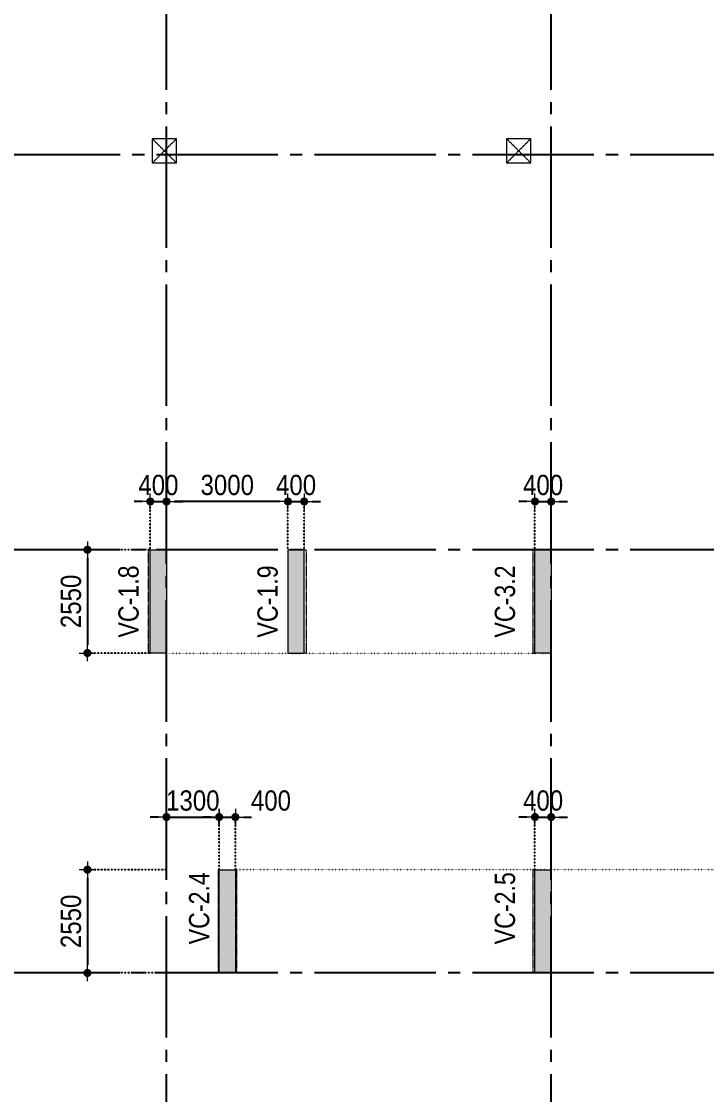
# Model space of a CAD drawing. Header units: millimetres. Extents: x -3973692 to -2843767, y 592734 to 838475.
# Drawn here: x -3490927 to -3474009, y 619230 to 645725 of the extents above; entities that cross this region are included whole.
import ezdxf
from ezdxf.enums import TextEntityAlignment as Align

# ---------------------------------------------------------------- set-up
doc = ezdxf.new("R2010")
doc.units = ezdxf.units.MM
doc.header["$MEASUREMENT"] = 0
for name, pattern in [('CHG_XX_Cot_Tang 1$0$MB_Luoi truc$0$HTT Hidden 21', [3, 2, -1]), ('CHG_XX_Luoi truc$0$MB_Luoi truc$0$Center101', [13, 10, -1, 1, -1]), ('DIVIDE2', [15.875, 6.35, -3.175, 0, -3.175, 0, -3.175]), ('DOT2', [0.125, 0, -0.125]), ('HIDDEN5', [2.8375, 1.25, -1.5875])]:
    doc.linetypes.add(name, pattern=pattern)
doc.layers.get('0').update_dxf_attribs({"lineweight": 9})
doc.layers.get('Defpoints').update_dxf_attribs({"color": 10, "lineweight": 0})
for name, color, linetype, lineweight in [("'S_General_Dim_1", 1, 'Continuous', 18), ("'S_General_Divide_3 Intermediate", 3, 'DIVIDE2', 40), ('CHG_XX_Cot_Tang 1$0$NS-Pier', 150, 'Continuous', 9), ('CHG_XX_Cot_Tang 1$0$NS-Pier @ 1', 150, 'Continuous', 9), ('CHG_XX_Cot_Tang 1$0$NS-Pier @ 100', 150, 'Continuous', 9), ('CHG_XX_Cot_Tang 1$0$NS-Pier @ 150 VP1', 150, 'Continuous', 9), ('CHG_XX_Cot_Tang 1$0$NS-Pier @ 150 VP2', 150, 'Continuous', 9), ('CHG_XX_Cot_Tang 1$0$NS-Pier @ 150 VP3', 150, 'Continuous', 9), ('CHG_XX_Cot_Tang 1$0$NS-Pier @ 150 VP4', 150, 'Continuous', 9), ('CHG_XX_Cot_Tang 1$0$NS-Pier @ 150 VP5', 150, 'Continuous', 9), ('CHG_XX_Cot_Tang 1$0$NS-Pier @ 150 VP6', 150, 'Continuous', 9), ('CHG_XX_Cot_Tang 1$0$NS-Pier @ 150 VP7', 150, 'Continuous', 9), ('CHG_XX_Cot_Tang 1$0$NS-Pier @ 150 VP8', 150, 'Continuous', 9), ('CHG_XX_Cot_Tang 1$0$NS-Pier @ 150 VP9', 150, 'Continuous', 9), ('CHG_XX_Cot_Tang 1$0$NS-Pier @ 150 VPModel', 150, 'Continuous', 9), ('CHG_XX_Cot_Tang 1$0$NS-Pier @ 200 VP11', 150, 'Continuous', 9), ('CHG_XX_Cot_Tang 1$0$NS-Pier @ 200 VP12', 150, 'Continuous', 9), ('CHG_XX_Cot_Tang 1$0$NS-Pier @ 200 VP13', 150, 'Continuous', 9), ('CHG_XX_Cot_Tang 1$0$NS-Pier @ 200 VP14', 150, 'Continuous', 9), ('CHG_XX_Cot_Tang 1$0$NS-Pier @ 200 VP15', 150, 'Continuous', 9), ('CHG_XX_Cot_Tang 1$0$NS-Pier @ 200 VP16', 150, 'Continuous', 9), ('CHG_XX_Cot_Tang 1$0$NS-Pier @ 200 VP17', 150, 'Continuous', 9), ('CHG_XX_Cot_Tang 1$0$NS-Pier @ 200 VP18', 150, 'Continuous', 9), ('CHG_XX_Cot_Tang 1$0$NS-Pier @ 200 VP19', 150, 'Continuous', 9), ('CHG_XX_Cot_Tang 1$0$NS-Pier @ 200 VP21', 150, 'Continuous', 9), ('CHG_XX_Cot_Tang 1$0$NS-Pier @ 200 VP22', 150, 'Continuous', 9), ('CHG_XX_Cot_Tang 1$0$NS-Pier @ 200 VP23', 150, 'Continuous', 9), ('CHG_XX_Cot_Tang 1$0$NS-Pier @ 200 VP24', 150, 'Continuous', 9), ('CHG_XX_Cot_Tang 1$0$NS-Pier @ 200 VP25', 150, 'Continuous', 9), ('CHG_XX_Cot_Tang 1$0$NS-Pier @ 200 VP26', 150, 'Continuous', 9), ('CHG_XX_Cot_Tang 1$0$NS-Pier @ 200 VP27', 150, 'Continuous', 9), ('CHG_XX_Cot_Tang 1$0$NS-Pier @ 200 VP28', 150, 'Continuous', 9), ('CHG_XX_Cot_Tang 1$0$NS-Pier @ 200 VP30', 150, 'Continuous', 9), ('CHG_XX_Cot_Tang 1$0$NS-Pier @ 200 VP31', 150, 'Continuous', 9), ('CHG_XX_Cot_Tang 1$0$NS-Pier @ 200 VP32', 150, 'Continuous', 9), ('CHG_XX_Cot_Tang 1$0$NS-Pier @ 200 VP33', 150, 'Continuous', 9), ('CHG_XX_Cot_Tang 1$0$NS-Pier @ 200 VP34', 150, 'Continuous', 9), ('CHG_XX_Cot_Tang 1$0$NS-Pier @ 200 VP35', 150, 'Continuous', 9), ('CHG_XX_Cot_Tang 1$0$NS-Pier @ 200 VP36', 150, 'Continuous', 9), ('CHG_XX_Cot_Tang 1$0$NS-Pier @ 200 VP37', 150, 'Continuous', 9), ('CHG_XX_Cot_Tang 1$0$NS-Pier @ 200 VPModel', 150, 'Continuous', 9), ('CHG_XX_Cot_Tang 1$0$NS-Pier @ 350 VP10', 150, 'Continuous', 9), ('CHG_XX_Cot_Tang 1$0$NS-Pier @ 350 VP20', 150, 'Continuous', 9), ('CHG_XX_Cot_Tang 1$0$NS-Pier @ 350 VP29', 150, 'Continuous', 9), ('CHG_XX_Cot_Tang 1$0$NS-Pier @ 350 VPModel', 150, 'Continuous', 9), ('TEXT', 7, 'Continuous', 15)]:
    doc.layers.add(name, color=color, linetype=linetype, lineweight=lineweight)
for name, color, linetype in [('CHG_XX_Cot_Tang 1$0$mb_cot tang 1-3$0$Concrete Line', 6, 'Continuous'), ('CHG_XX_Luoi truc$0$Grid', 34, 'Continuous'), ('CHG_XX_Luoi truc$0$Grid Line', 251, 'CHG_XX_Luoi truc$0$MB_Luoi truc$0$Center101'), ('dim', 1, 'Continuous')]:
    doc.layers.add(name, color=color, linetype=linetype)
doc.styles.add('arial', font='arial.ttf', dxfattribs={"width": 0.85})
doc.styles.add('CHG_XX_Luoi truc$0$MB_Luoi truc$0$Grid A-F$0$VNI-HelveCB', font='VHELVCB_0.TTF')
doc.styles.add('TTP-HelCon', font='VHELVCN_0.TTF')
doc.dimstyles.new('200', dxfattribs={"dimscale": 200, "dimtxt": 2.5, "dimasz": 1, "dimexe": 0, "dimexo": 0, "dimgap": 0.75, "dimtad": 1, "dimdec": 0, "dimrnd": 10, "dimzin": 9, "dimdsep": 46, "dimtxsty": 'arial', "dimblk1": 'DIMDOT', "dimblk2": 'DIMDOT', "dimsah": 1, "dimcen": 2, "dimdle": 3, "dimclre": 8, "dimclrt": 2, "dimadec": 0, "dimazin": 0, "dimtfac": 1, "dimtdec": 0, "dimtix": 1, "dimtmove": 2, "dimatfit": 3, "dimldrblk": 'DIMPIJL', "dimfxl": 1, "dimtvp": 1.8, "dimtolj": 1, "dimtzin": 0, "dimarcsym": 0})

# ---------------------------------------------------------------- blocks, each defined once
blk = doc.blocks.new('CHG_XX_Cot_Tang 1$0$HoBoi_C600x600')
at = {"layer": 'CHG_XX_Cot_Tang 1$0$NS-Pier', "linetype": 'CHG_XX_Cot_Tang 1$0$MB_Luoi truc$0$HTT Hidden 21'}
for p, q in [((300, 300), (-300, -300)), ((-300, 300), (300, -300))]:
    blk.add_line(p, q, dxfattribs=at)
at = {"layer": 'CHG_XX_Cot_Tang 1$0$NS-Pier'}
blk.add_lwpolyline([(300, -300), (300, 300), (-300, 300), (-300, -300)], close=True, dxfattribs=at)
blk = doc.blocks.new('*U3237')
at = {"layer": 'CHG_XX_Cot_Tang 1$0$NS-Pier @ 1'}
h = blk.add_hatch(color=256, dxfattribs=at)
h.dxf.hatch_style = 1
h.paths.add_polyline_path([(400, 0), (0, 0), (0, -2550), (400, -2550)])
at = {"layer": 'CHG_XX_Cot_Tang 1$0$NS-Pier @ 100'}
h = blk.add_hatch(color=256, dxfattribs=at)
h.dxf.hatch_style = 1
h.paths.add_polyline_path([(400, 0), (0, 0), (0, -2550), (400, -2550)])
at = {"layer": 'CHG_XX_Cot_Tang 1$0$NS-Pier @ 150 VP1'}
h = blk.add_hatch(color=256, dxfattribs=at)
h.dxf.hatch_style = 1
h.paths.add_polyline_path([(400, 0), (0, 0), (0, -2550), (400, -2550)])
at = {"layer": 'CHG_XX_Cot_Tang 1$0$NS-Pier @ 150 VP2'}
h = blk.add_hatch(color=256, dxfattribs=at)
h.dxf.hatch_style = 1
h.paths.add_polyline_path([(400, 0), (0, 0), (0, -2550), (400, -2550)])
at = {"layer": 'CHG_XX_Cot_Tang 1$0$NS-Pier @ 150 VP3'}
h = blk.add_hatch(color=256, dxfattribs=at)
h.dxf.hatch_style = 1
h.paths.add_polyline_path([(400, 0), (0, 0), (0, -2550), (400, -2550)])
at = {"layer": 'CHG_XX_Cot_Tang 1$0$NS-Pier @ 150 VP4'}
h = blk.add_hatch(color=256, dxfattribs=at)
h.dxf.hatch_style = 1
h.paths.add_polyline_path([(400, 0), (0, 0), (0, -2550), (400, -2550)])
at = {"layer": 'CHG_XX_Cot_Tang 1$0$NS-Pier @ 150 VP5'}
h = blk.add_hatch(color=256, dxfattribs=at)
h.dxf.hatch_style = 1
h.paths.add_polyline_path([(400, 0), (0, 0), (0, -2550), (400, -2550)])
at = {"layer": 'CHG_XX_Cot_Tang 1$0$NS-Pier @ 150 VP6'}
h = blk.add_hatch(color=256, dxfattribs=at)
h.dxf.hatch_style = 1
h.paths.add_polyline_path([(400, 0), (0, 0), (0, -2550), (400, -2550)])
at = {"layer": 'CHG_XX_Cot_Tang 1$0$NS-Pier @ 150 VP7'}
h = blk.add_hatch(color=256, dxfattribs=at)
h.dxf.hatch_style = 1
h.paths.add_polyline_path([(400, 0), (0, 0), (0, -2550), (400, -2550)])
at = {"layer": 'CHG_XX_Cot_Tang 1$0$NS-Pier @ 150 VP8'}
h = blk.add_hatch(color=256, dxfattribs=at)
h.dxf.hatch_style = 1
h.paths.add_polyline_path([(400, 0), (0, 0), (0, -2550), (400, -2550)])
at = {"layer": 'CHG_XX_Cot_Tang 1$0$NS-Pier @ 150 VP9'}
h = blk.add_hatch(color=256, dxfattribs=at)
h.dxf.hatch_style = 1
h.paths.add_polyline_path([(400, 0), (0, 0), (0, -2550), (400, -2550)])
at = {"layer": 'CHG_XX_Cot_Tang 1$0$NS-Pier @ 150 VPModel'}
h = blk.add_hatch(color=256, dxfattribs=at)
h.dxf.hatch_style = 1
h.paths.add_polyline_path([(400, 0), (0, 0), (0, -2550), (400, -2550)])
at = {"layer": 'CHG_XX_Cot_Tang 1$0$NS-Pier @ 200 VP11'}
h = blk.add_hatch(color=256, dxfattribs=at)
h.dxf.hatch_style = 1
h.paths.add_polyline_path([(400, 0), (0, 0), (0, -2550), (400, -2550)])
at = {"layer": 'CHG_XX_Cot_Tang 1$0$NS-Pier @ 200 VP12'}
h = blk.add_hatch(color=256, dxfattribs=at)
h.dxf.hatch_style = 1
h.paths.add_polyline_path([(400, 0), (0, 0), (0, -2550), (400, -2550)])
at = {"layer": 'CHG_XX_Cot_Tang 1$0$NS-Pier @ 200 VP13'}
h = blk.add_hatch(color=256, dxfattribs=at)
h.dxf.hatch_style = 1
h.paths.add_polyline_path([(400, 0), (0, 0), (0, -2550), (400, -2550)])
at = {"layer": 'CHG_XX_Cot_Tang 1$0$NS-Pier @ 200 VP14'}
h = blk.add_hatch(color=256, dxfattribs=at)
h.dxf.hatch_style = 1
h.paths.add_polyline_path([(400, 0), (0, 0), (0, -2550), (400, -2550)])
at = {"layer": 'CHG_XX_Cot_Tang 1$0$NS-Pier @ 200 VP15'}
h = blk.add_hatch(color=256, dxfattribs=at)
h.dxf.hatch_style = 1
h.paths.add_polyline_path([(400, 0), (0, 0), (0, -2550), (400, -2550)])
at = {"layer": 'CHG_XX_Cot_Tang 1$0$NS-Pier @ 200 VP16'}
h = blk.add_hatch(color=256, dxfattribs=at)
h.dxf.hatch_style = 1
h.paths.add_polyline_path([(400, 0), (0, 0), (0, -2550), (400, -2550)])
at = {"layer": 'CHG_XX_Cot_Tang 1$0$NS-Pier @ 200 VP17'}
h = blk.add_hatch(color=256, dxfattribs=at)
h.dxf.hatch_style = 1
h.paths.add_polyline_path([(400, 0), (0, 0), (0, -2550), (400, -2550)])
at = {"layer": 'CHG_XX_Cot_Tang 1$0$NS-Pier @ 200 VP18'}
h = blk.add_hatch(color=256, dxfattribs=at)
h.dxf.hatch_style = 1
h.paths.add_polyline_path([(400, 0), (0, 0), (0, -2550), (400, -2550)])
at = {"layer": 'CHG_XX_Cot_Tang 1$0$NS-Pier @ 200 VP19'}
h = blk.add_hatch(color=256, dxfattribs=at)
h.dxf.hatch_style = 1
h.paths.add_polyline_path([(400, 0), (0, 0), (0, -2550), (400, -2550)])
at = {"layer": 'CHG_XX_Cot_Tang 1$0$NS-Pier @ 200 VP21'}
h = blk.add_hatch(color=256, dxfattribs=at)
h.dxf.hatch_style = 1
h.paths.add_polyline_path([(400, 0), (0, 0), (0, -2550), (400, -2550)])
at = {"layer": 'CHG_XX_Cot_Tang 1$0$NS-Pier @ 200 VP22'}
h = blk.add_hatch(color=256, dxfattribs=at)
h.dxf.hatch_style = 1
h.paths.add_polyline_path([(400, 0), (0, 0), (0, -2550), (400, -2550)])
at = {"layer": 'CHG_XX_Cot_Tang 1$0$NS-Pier @ 200 VP23'}
h = blk.add_hatch(color=256, dxfattribs=at)
h.dxf.hatch_style = 1
h.paths.add_polyline_path([(400, 0), (0, 0), (0, -2550), (400, -2550)])
at = {"layer": 'CHG_XX_Cot_Tang 1$0$NS-Pier @ 200 VP24'}
h = blk.add_hatch(color=256, dxfattribs=at)
h.dxf.hatch_style = 1
h.paths.add_polyline_path([(400, 0), (0, 0), (0, -2550), (400, -2550)])
at = {"layer": 'CHG_XX_Cot_Tang 1$0$NS-Pier @ 200 VP25'}
h = blk.add_hatch(color=256, dxfattribs=at)
h.dxf.hatch_style = 1
h.paths.add_polyline_path([(400, 0), (0, 0), (0, -2550), (400, -2550)])
at = {"layer": 'CHG_XX_Cot_Tang 1$0$NS-Pier @ 200 VP26'}
h = blk.add_hatch(color=256, dxfattribs=at)
h.dxf.hatch_style = 1
h.paths.add_polyline_path([(400, 0), (0, 0), (0, -2550), (400, -2550)])
at = {"layer": 'CHG_XX_Cot_Tang 1$0$NS-Pier @ 200 VP27'}
h = blk.add_hatch(color=256, dxfattribs=at)
h.dxf.hatch_style = 1
h.paths.add_polyline_path([(400, 0), (0, 0), (0, -2550), (400, -2550)])
at = {"layer": 'CHG_XX_Cot_Tang 1$0$NS-Pier @ 200 VP28'}
h = blk.add_hatch(color=256, dxfattribs=at)
h.dxf.hatch_style = 1
h.paths.add_polyline_path([(400, 0), (0, 0), (0, -2550), (400, -2550)])
at = {"layer": 'CHG_XX_Cot_Tang 1$0$NS-Pier @ 200 VP30'}
h = blk.add_hatch(color=256, dxfattribs=at)
h.dxf.hatch_style = 1
h.paths.add_polyline_path([(400, 0), (0, 0), (0, -2550), (400, -2550)])
at = {"layer": 'CHG_XX_Cot_Tang 1$0$NS-Pier @ 200 VP31'}
h = blk.add_hatch(color=256, dxfattribs=at)
h.dxf.hatch_style = 1
h.paths.add_polyline_path([(400, 0), (0, 0), (0, -2550), (400, -2550)])
at = {"layer": 'CHG_XX_Cot_Tang 1$0$NS-Pier @ 200 VP32'}
h = blk.add_hatch(color=256, dxfattribs=at)
h.dxf.hatch_style = 1
h.paths.add_polyline_path([(400, 0), (0, 0), (0, -2550), (400, -2550)])
at = {"layer": 'CHG_XX_Cot_Tang 1$0$NS-Pier @ 200 VP33'}
h = blk.add_hatch(color=256, dxfattribs=at)
h.dxf.hatch_style = 1
h.paths.add_polyline_path([(400, 0), (0, 0), (0, -2550), (400, -2550)])
at = {"layer": 'CHG_XX_Cot_Tang 1$0$NS-Pier @ 200 VP34'}
h = blk.add_hatch(color=256, dxfattribs=at)
h.dxf.hatch_style = 1
h.paths.add_polyline_path([(400, 0), (0, 0), (0, -2550), (400, -2550)])
at = {"layer": 'CHG_XX_Cot_Tang 1$0$NS-Pier @ 200 VP35'}
h = blk.add_hatch(color=256, dxfattribs=at)
h.dxf.hatch_style = 1
h.paths.add_polyline_path([(400, 0), (0, 0), (0, -2550), (400, -2550)])
at = {"layer": 'CHG_XX_Cot_Tang 1$0$NS-Pier @ 200 VP36'}
h = blk.add_hatch(color=256, dxfattribs=at)
h.dxf.hatch_style = 1
h.paths.add_polyline_path([(400, 0), (0, 0), (0, -2550), (400, -2550)])
at = {"layer": 'CHG_XX_Cot_Tang 1$0$NS-Pier @ 200 VP37'}
h = blk.add_hatch(color=256, dxfattribs=at)
h.dxf.hatch_style = 1
h.paths.add_polyline_path([(400, 0), (0, 0), (0, -2550), (400, -2550)])
at = {"layer": 'CHG_XX_Cot_Tang 1$0$NS-Pier @ 200 VPModel'}
h = blk.add_hatch(color=256, dxfattribs=at)
h.dxf.hatch_style = 1
h.paths.add_polyline_path([(400, 0), (0, 0), (0, -2550), (400, -2550)])
at = {"layer": 'CHG_XX_Cot_Tang 1$0$NS-Pier @ 350 VP10'}
h = blk.add_hatch(color=256, dxfattribs=at)
h.dxf.hatch_style = 1
h.paths.add_polyline_path([(400, 0), (0, 0), (0, -2550), (400, -2550)])
at = {"layer": 'CHG_XX_Cot_Tang 1$0$NS-Pier @ 350 VP20'}
h = blk.add_hatch(color=256, dxfattribs=at)
h.dxf.hatch_style = 1
h.paths.add_polyline_path([(400, 0), (0, 0), (0, -2550), (400, -2550)])
at = {"layer": 'CHG_XX_Cot_Tang 1$0$NS-Pier @ 350 VP29'}
h = blk.add_hatch(color=256, dxfattribs=at)
h.dxf.hatch_style = 1
h.paths.add_polyline_path([(400, 0), (0, 0), (0, -2550), (400, -2550)])
at = {"layer": 'CHG_XX_Cot_Tang 1$0$NS-Pier @ 350 VPModel'}
h = blk.add_hatch(color=256, dxfattribs=at)
h.dxf.hatch_style = 1
h.paths.add_polyline_path([(400, 0), (0, 0), (0, -2550), (400, -2550)])
blk = doc.blocks.new('CHG_XX_Cot_Tang 1$0$Block A_C450x2250')
at = {"layer": 'CHG_XX_Cot_Tang 1$0$NS-Pier', "color": 9, "linetype": 'CHG_XX_Cot_Tang 1$0$MB_Luoi truc$0$HTT Hidden 21'}
blk.add_lwpolyline([(0, 0), (-50, 0), (-50, -2550), (0, -2550)], dxfattribs=at)
at = {"layer": 'CHG_XX_Cot_Tang 1$0$NS-Pier'}
blk.add_lwpolyline([(400, -2550), (0, -2550), (0, 0), (400, 0)], close=True, dxfattribs=at)
blk.add_blockref('*U3237', (0, 0), dxfattribs=at)
blk = doc.blocks.new('*U3238')
at = {"layer": 'CHG_XX_Cot_Tang 1$0$NS-Pier @ 1'}
h = blk.add_hatch(color=256, dxfattribs=at)
h.dxf.hatch_style = 1
h.paths.add_polyline_path([(200, 0), (-200, 0), (-200, -2550), (200, -2550)])
at = {"layer": 'CHG_XX_Cot_Tang 1$0$NS-Pier @ 100'}
h = blk.add_hatch(color=256, dxfattribs=at)
h.dxf.hatch_style = 1
h.paths.add_polyline_path([(200, 0), (-200, 0), (-200, -2550), (200, -2550)])
at = {"layer": 'CHG_XX_Cot_Tang 1$0$NS-Pier @ 150 VP1'}
h = blk.add_hatch(color=256, dxfattribs=at)
h.dxf.hatch_style = 1
h.paths.add_polyline_path([(200, 0), (-200, 0), (-200, -2550), (200, -2550)])
at = {"layer": 'CHG_XX_Cot_Tang 1$0$NS-Pier @ 150 VP2'}
h = blk.add_hatch(color=256, dxfattribs=at)
h.dxf.hatch_style = 1
h.paths.add_polyline_path([(200, 0), (-200, 0), (-200, -2550), (200, -2550)])
at = {"layer": 'CHG_XX_Cot_Tang 1$0$NS-Pier @ 150 VP3'}
h = blk.add_hatch(color=256, dxfattribs=at)
h.dxf.hatch_style = 1
h.paths.add_polyline_path([(200, 0), (-200, 0), (-200, -2550), (200, -2550)])
at = {"layer": 'CHG_XX_Cot_Tang 1$0$NS-Pier @ 150 VP4'}
h = blk.add_hatch(color=256, dxfattribs=at)
h.dxf.hatch_style = 1
h.paths.add_polyline_path([(200, 0), (-200, 0), (-200, -2550), (200, -2550)])
at = {"layer": 'CHG_XX_Cot_Tang 1$0$NS-Pier @ 150 VP5'}
h = blk.add_hatch(color=256, dxfattribs=at)
h.dxf.hatch_style = 1
h.paths.add_polyline_path([(200, 0), (-200, 0), (-200, -2550), (200, -2550)])
at = {"layer": 'CHG_XX_Cot_Tang 1$0$NS-Pier @ 150 VP6'}
h = blk.add_hatch(color=256, dxfattribs=at)
h.dxf.hatch_style = 1
h.paths.add_polyline_path([(200, 0), (-200, 0), (-200, -2550), (200, -2550)])
at = {"layer": 'CHG_XX_Cot_Tang 1$0$NS-Pier @ 150 VP7'}
h = blk.add_hatch(color=256, dxfattribs=at)
h.dxf.hatch_style = 1
h.paths.add_polyline_path([(200, 0), (-200, 0), (-200, -2550), (200, -2550)])
at = {"layer": 'CHG_XX_Cot_Tang 1$0$NS-Pier @ 150 VP8'}
h = blk.add_hatch(color=256, dxfattribs=at)
h.dxf.hatch_style = 1
h.paths.add_polyline_path([(200, 0), (-200, 0), (-200, -2550), (200, -2550)])
at = {"layer": 'CHG_XX_Cot_Tang 1$0$NS-Pier @ 150 VP9'}
h = blk.add_hatch(color=256, dxfattribs=at)
h.dxf.hatch_style = 1
h.paths.add_polyline_path([(200, 0), (-200, 0), (-200, -2550), (200, -2550)])
at = {"layer": 'CHG_XX_Cot_Tang 1$0$NS-Pier @ 150 VPModel'}
h = blk.add_hatch(color=256, dxfattribs=at)
h.dxf.hatch_style = 1
h.paths.add_polyline_path([(200, 0), (-200, 0), (-200, -2550), (200, -2550)])
at = {"layer": 'CHG_XX_Cot_Tang 1$0$NS-Pier @ 200 VP11'}
h = blk.add_hatch(color=256, dxfattribs=at)
h.dxf.hatch_style = 1
h.paths.add_polyline_path([(200, 0), (-200, 0), (-200, -2550), (200, -2550)])
at = {"layer": 'CHG_XX_Cot_Tang 1$0$NS-Pier @ 200 VP12'}
h = blk.add_hatch(color=256, dxfattribs=at)
h.dxf.hatch_style = 1
h.paths.add_polyline_path([(200, 0), (-200, 0), (-200, -2550), (200, -2550)])
at = {"layer": 'CHG_XX_Cot_Tang 1$0$NS-Pier @ 200 VP13'}
h = blk.add_hatch(color=256, dxfattribs=at)
h.dxf.hatch_style = 1
h.paths.add_polyline_path([(200, 0), (-200, 0), (-200, -2550), (200, -2550)])
at = {"layer": 'CHG_XX_Cot_Tang 1$0$NS-Pier @ 200 VP14'}
h = blk.add_hatch(color=256, dxfattribs=at)
h.dxf.hatch_style = 1
h.paths.add_polyline_path([(200, 0), (-200, 0), (-200, -2550), (200, -2550)])
at = {"layer": 'CHG_XX_Cot_Tang 1$0$NS-Pier @ 200 VP15'}
h = blk.add_hatch(color=256, dxfattribs=at)
h.dxf.hatch_style = 1
h.paths.add_polyline_path([(200, 0), (-200, 0), (-200, -2550), (200, -2550)])
at = {"layer": 'CHG_XX_Cot_Tang 1$0$NS-Pier @ 200 VP16'}
h = blk.add_hatch(color=256, dxfattribs=at)
h.dxf.hatch_style = 1
h.paths.add_polyline_path([(200, 0), (-200, 0), (-200, -2550), (200, -2550)])
at = {"layer": 'CHG_XX_Cot_Tang 1$0$NS-Pier @ 200 VP17'}
h = blk.add_hatch(color=256, dxfattribs=at)
h.dxf.hatch_style = 1
h.paths.add_polyline_path([(200, 0), (-200, 0), (-200, -2550), (200, -2550)])
at = {"layer": 'CHG_XX_Cot_Tang 1$0$NS-Pier @ 200 VP18'}
h = blk.add_hatch(color=256, dxfattribs=at)
h.dxf.hatch_style = 1
h.paths.add_polyline_path([(200, 0), (-200, 0), (-200, -2550), (200, -2550)])
at = {"layer": 'CHG_XX_Cot_Tang 1$0$NS-Pier @ 200 VP19'}
h = blk.add_hatch(color=256, dxfattribs=at)
h.dxf.hatch_style = 1
h.paths.add_polyline_path([(200, 0), (-200, 0), (-200, -2550), (200, -2550)])
at = {"layer": 'CHG_XX_Cot_Tang 1$0$NS-Pier @ 200 VP21'}
h = blk.add_hatch(color=256, dxfattribs=at)
h.dxf.hatch_style = 1
h.paths.add_polyline_path([(200, 0), (-200, 0), (-200, -2550), (200, -2550)])
at = {"layer": 'CHG_XX_Cot_Tang 1$0$NS-Pier @ 200 VP22'}
h = blk.add_hatch(color=256, dxfattribs=at)
h.dxf.hatch_style = 1
h.paths.add_polyline_path([(200, 0), (-200, 0), (-200, -2550), (200, -2550)])
at = {"layer": 'CHG_XX_Cot_Tang 1$0$NS-Pier @ 200 VP23'}
h = blk.add_hatch(color=256, dxfattribs=at)
h.dxf.hatch_style = 1
h.paths.add_polyline_path([(200, 0), (-200, 0), (-200, -2550), (200, -2550)])
at = {"layer": 'CHG_XX_Cot_Tang 1$0$NS-Pier @ 200 VP24'}
h = blk.add_hatch(color=256, dxfattribs=at)
h.dxf.hatch_style = 1
h.paths.add_polyline_path([(200, 0), (-200, 0), (-200, -2550), (200, -2550)])
at = {"layer": 'CHG_XX_Cot_Tang 1$0$NS-Pier @ 200 VP25'}
h = blk.add_hatch(color=256, dxfattribs=at)
h.dxf.hatch_style = 1
h.paths.add_polyline_path([(200, 0), (-200, 0), (-200, -2550), (200, -2550)])
at = {"layer": 'CHG_XX_Cot_Tang 1$0$NS-Pier @ 200 VP26'}
h = blk.add_hatch(color=256, dxfattribs=at)
h.dxf.hatch_style = 1
h.paths.add_polyline_path([(200, 0), (-200, 0), (-200, -2550), (200, -2550)])
at = {"layer": 'CHG_XX_Cot_Tang 1$0$NS-Pier @ 200 VP27'}
h = blk.add_hatch(color=256, dxfattribs=at)
h.dxf.hatch_style = 1
h.paths.add_polyline_path([(200, 0), (-200, 0), (-200, -2550), (200, -2550)])
at = {"layer": 'CHG_XX_Cot_Tang 1$0$NS-Pier @ 200 VP28'}
h = blk.add_hatch(color=256, dxfattribs=at)
h.dxf.hatch_style = 1
h.paths.add_polyline_path([(200, 0), (-200, 0), (-200, -2550), (200, -2550)])
at = {"layer": 'CHG_XX_Cot_Tang 1$0$NS-Pier @ 200 VP30'}
h = blk.add_hatch(color=256, dxfattribs=at)
h.dxf.hatch_style = 1
h.paths.add_polyline_path([(200, 0), (-200, 0), (-200, -2550), (200, -2550)])
at = {"layer": 'CHG_XX_Cot_Tang 1$0$NS-Pier @ 200 VP31'}
h = blk.add_hatch(color=256, dxfattribs=at)
h.dxf.hatch_style = 1
h.paths.add_polyline_path([(200, 0), (-200, 0), (-200, -2550), (200, -2550)])
at = {"layer": 'CHG_XX_Cot_Tang 1$0$NS-Pier @ 200 VP32'}
h = blk.add_hatch(color=256, dxfattribs=at)
h.dxf.hatch_style = 1
h.paths.add_polyline_path([(200, 0), (-200, 0), (-200, -2550), (200, -2550)])
at = {"layer": 'CHG_XX_Cot_Tang 1$0$NS-Pier @ 200 VP33'}
h = blk.add_hatch(color=256, dxfattribs=at)
h.dxf.hatch_style = 1
h.paths.add_polyline_path([(200, 0), (-200, 0), (-200, -2550), (200, -2550)])
at = {"layer": 'CHG_XX_Cot_Tang 1$0$NS-Pier @ 200 VP34'}
h = blk.add_hatch(color=256, dxfattribs=at)
h.dxf.hatch_style = 1
h.paths.add_polyline_path([(200, 0), (-200, 0), (-200, -2550), (200, -2550)])
at = {"layer": 'CHG_XX_Cot_Tang 1$0$NS-Pier @ 200 VP35'}
h = blk.add_hatch(color=256, dxfattribs=at)
h.dxf.hatch_style = 1
h.paths.add_polyline_path([(200, 0), (-200, 0), (-200, -2550), (200, -2550)])
at = {"layer": 'CHG_XX_Cot_Tang 1$0$NS-Pier @ 200 VP36'}
h = blk.add_hatch(color=256, dxfattribs=at)
h.dxf.hatch_style = 1
h.paths.add_polyline_path([(200, 0), (-200, 0), (-200, -2550), (200, -2550)])
at = {"layer": 'CHG_XX_Cot_Tang 1$0$NS-Pier @ 200 VP37'}
h = blk.add_hatch(color=256, dxfattribs=at)
h.dxf.hatch_style = 1
h.paths.add_polyline_path([(200, 0), (-200, 0), (-200, -2550), (200, -2550)])
at = {"layer": 'CHG_XX_Cot_Tang 1$0$NS-Pier @ 200 VPModel'}
h = blk.add_hatch(color=256, dxfattribs=at)
h.dxf.hatch_style = 1
h.paths.add_polyline_path([(200, 0), (-200, 0), (-200, -2550), (200, -2550)])
at = {"layer": 'CHG_XX_Cot_Tang 1$0$NS-Pier @ 350 VP10'}
h = blk.add_hatch(color=256, dxfattribs=at)
h.dxf.hatch_style = 1
h.paths.add_polyline_path([(200, 0), (-200, 0), (-200, -2550), (200, -2550)])
at = {"layer": 'CHG_XX_Cot_Tang 1$0$NS-Pier @ 350 VP20'}
h = blk.add_hatch(color=256, dxfattribs=at)
h.dxf.hatch_style = 1
h.paths.add_polyline_path([(200, 0), (-200, 0), (-200, -2550), (200, -2550)])
at = {"layer": 'CHG_XX_Cot_Tang 1$0$NS-Pier @ 350 VP29'}
h = blk.add_hatch(color=256, dxfattribs=at)
h.dxf.hatch_style = 1
h.paths.add_polyline_path([(200, 0), (-200, 0), (-200, -2550), (200, -2550)])
at = {"layer": 'CHG_XX_Cot_Tang 1$0$NS-Pier @ 350 VPModel'}
h = blk.add_hatch(color=256, dxfattribs=at)
h.dxf.hatch_style = 1
h.paths.add_polyline_path([(200, 0), (-200, 0), (-200, -2550), (200, -2550)])
blk = doc.blocks.new('CHG_XX_Cot_Tang 1$0$400x2250_cen')
at = {"layer": 'CHG_XX_Cot_Tang 1$0$NS-Pier', "color": 9, "linetype": 'CHG_XX_Cot_Tang 1$0$MB_Luoi truc$0$HTT Hidden 21'}
for points in [[(-200, 0), (-225, 0), (-225, -2550), (-200, -2550)], [(200, 0), (225, 0), (225, -2550), (200, -2550)]]:
    blk.add_lwpolyline(points, dxfattribs=at)
at = {"layer": 'CHG_XX_Cot_Tang 1$0$NS-Pier'}
blk.add_lwpolyline([(200, -2550), (-200, -2550), (-200, 0), (200, 0)], close=True, dxfattribs=at)
blk.add_blockref('*U3238', (0, 0), dxfattribs=at)
blk = doc.blocks.new('*U2846')
at = {"layer": 'CHG_XX_Luoi truc$0$Grid Line'}
blk.add_line((0, 0), (0, 608), dxfattribs=at)
at = {"layer": 'CHG_XX_Luoi truc$0$Grid', "lineweight": -2, "style": 'CHG_XX_Luoi truc$0$MB_Luoi truc$0$Grid A-F$0$VNI-HelveCB'}
for tag, p in [('GRIDSUB', (0, 617)), ('GRID', (0, -9))]:
    blk.add_attdef(tag, text='', height=5, dxfattribs=at).set_placement(p, align=Align.MIDDLE)
blk = doc.blocks.new('*U2851')
at = {"layer": 'CHG_XX_Luoi truc$0$Grid Line'}
blk.add_line((0, 0), (0, 608), dxfattribs=at)
at = {"layer": 'CHG_XX_Luoi truc$0$Grid', "lineweight": -2, "style": 'CHG_XX_Luoi truc$0$MB_Luoi truc$0$Grid A-F$0$VNI-HelveCB'}
for tag, p in [('GRIDSUB', (0, 617)), ('GRID', (0, -9))]:
    blk.add_attdef(tag, text='', height=5, dxfattribs=at).set_placement(p, align=Align.MIDDLE)
blk = doc.blocks.new('*U2848')
at = {"layer": 'CHG_XX_Luoi truc$0$Grid Line'}
blk.add_line((0, 0), (0, 438), dxfattribs=at)
at = {"layer": 'CHG_XX_Luoi truc$0$Grid', "lineweight": -2, "style": 'CHG_XX_Luoi truc$0$MB_Luoi truc$0$Grid A-F$0$VNI-HelveCB'}
for tag, p in [('GRIDSUB', (0, 447)), ('GRID', (0, -9))]:
    blk.add_attdef(tag, text='', height=5, dxfattribs=at).set_placement(p, align=Align.MIDDLE)
blk = doc.blocks.new('CHG_XX_Luoi truc')
at = {"layer": 'CHG_XX_Luoi truc$0$Grid', "xscale": 300, "yscale": 300, "zscale": 300}
for name, p in [('*U2851', (61150, -12747)), ('*U2846', (70650, -12747))]:
    blk.add_blockref(name, p, dxfattribs=at)
at = {"layer": 'CHG_XX_Luoi truc$0$Grid', "xscale": 300.0000000000013, "yscale": 300.0000000000013, "zscale": 300.0000000000013, "rotation": 90}
for p in [(110703, 32450), (110703, 22700), (110703, 12250)]:
    blk.add_blockref('*U2848', p, dxfattribs=at)
blk = doc.blocks.new('CHG_XX_Cot_Tang 1')
at = {"layer": 'CHG_XX_Cot_Tang 1$0$mb_cot tang 1-3$0$Concrete Line'}
for p in [(61100, 32550), (69850, 32550)]:
    blk.add_blockref('CHG_XX_Cot_Tang 1$0$HoBoi_C600x600', p, dxfattribs=at)
at = {"layer": 'CHG_XX_Cot_Tang 1$0$NS-Pier'}
for name, p in [('CHG_XX_Luoi truc', (0, 0)), ('CHG_XX_Cot_Tang 1$0$Block A_C450x2250', (60750, 22700)), ('CHG_XX_Cot_Tang 1$0$Block A_C450x2250', (70250, 22700)), ('CHG_XX_Cot_Tang 1$0$400x2250_cen', (62651, 14800)), ('CHG_XX_Cot_Tang 1$0$Block A_C450x2250', (70250, 14800))]:
    blk.add_blockref(name, p, dxfattribs=at)
at = {"layer": 'CHG_XX_Cot_Tang 1$0$NS-Pier', "xscale": -1}
blk.add_blockref('CHG_XX_Cot_Tang 1$0$Block A_C450x2250', (64550, 22700), dxfattribs=at)
blk = doc.blocks.new('DIMDOT')
for p, q in [((1, 0), (-1, 0)), ((0, -1), (0, 1))]:
    blk.add_line(p, q)
at = {"const_width": 0.5}
blk.add_lwpolyline([(-0.25, 0, 1), (0.25, 0, 1)], format="xyb", close=True, dxfattribs=at)
blk = doc.blocks.new('*D334')
at = {"layer": "'S_General_Dim_1", "color": 0, "lineweight": -2, "transparency": 16777216}
for p, q in [((-3487945, 633872), (-3488145, 633872)), ((-3487745, 633872), (-3487345, 633872)), ((-3487145, 633872), (-3486945, 633872))]:
    blk.add_line(p, q, dxfattribs=at)
at = {"layer": "'S_General_Dim_1", "color": 8, "linetype": 'HIDDEN5', "lineweight": -2, "transparency": 16777216}
for p, q in [((-3487745, 632681), (-3487745, 633872)), ((-3487345, 632681), (-3487345, 633872))]:
    blk.add_line(p, q, dxfattribs=at)
at = {"layer": 'Defpoints', "color": 0, "transparency": 16777216}
for p in [(-3487345, 633872), (-3487745, 632681), (-3487345, 632681)]:
    blk.add_point(p, dxfattribs=at)
at = {"layer": "'S_General_Dim_1", "color": 0, "lineweight": -2, "transparency": 16777216, "xscale": 200, "yscale": 200, "zscale": 200}
blk.add_blockref('DIMDOT', (-3487745, 633872), dxfattribs=at)
at = {"layer": "'S_General_Dim_1", "color": 0, "lineweight": -2, "transparency": 16777216, "xscale": 200, "yscale": 200, "zscale": 200, "rotation": 180}
blk.add_blockref('DIMDOT', (-3487345, 633872), dxfattribs=at)
at = {"layer": "'S_General_Dim_1", "color": 2, "transparency": 16777216, "insert": (-3487545, 634277), "char_height": 500, "attachment_point": 5, "style": 'arial'}
blk.add_mtext('\\A1;400', dxfattribs=at)
blk = doc.blocks.new('DIMPIJL')
at = {"linetype": 'ByBlock'}
blk.add_solid([(-2.5, 0.42), (-2.5, -0.42), (0, 0)], dxfattribs=at)
blk = doc.blocks.new('*D335')
at = {"layer": "'S_General_Dim_1", "color": 0, "lineweight": -2, "transparency": 16777216}
for p, q in [((-3484545, 633872), (-3484745, 633872)), ((-3484345, 633872), (-3483945, 633872)), ((-3483745, 633872), (-3483545, 633872))]:
    blk.add_line(p, q, dxfattribs=at)
at = {"layer": "'S_General_Dim_1", "color": 8, "linetype": 'HIDDEN5', "lineweight": -2, "transparency": 16777216}
for p, q in [((-3484345, 632681), (-3484345, 633872)), ((-3483945, 632681), (-3483945, 633872))]:
    blk.add_line(p, q, dxfattribs=at)
at = {"layer": 'Defpoints', "color": 0, "transparency": 16777216}
for p in [(-3483945, 633872), (-3484345, 632681), (-3483945, 632681)]:
    blk.add_point(p, dxfattribs=at)
at = {"layer": "'S_General_Dim_1", "color": 0, "lineweight": -2, "transparency": 16777216, "xscale": 200, "yscale": 200, "zscale": 200}
blk.add_blockref('DIMDOT', (-3484345, 633872), dxfattribs=at)
at = {"layer": "'S_General_Dim_1", "color": 0, "lineweight": -2, "transparency": 16777216, "xscale": 200, "yscale": 200, "zscale": 200, "rotation": 180}
blk.add_blockref('DIMDOT', (-3483945, 633872), dxfattribs=at)
at = {"layer": "'S_General_Dim_1", "color": 2, "transparency": 16777216, "insert": (-3484145, 634277), "char_height": 500, "attachment_point": 5, "style": 'arial'}
blk.add_mtext('\\A1;400', dxfattribs=at)
blk = doc.blocks.new('*D336')
at = {"layer": "'S_General_Dim_1", "color": 0, "lineweight": -2, "transparency": 16777216}
for p, q in [((-3478445, 633872), (-3478645, 633872)), ((-3478245, 633872), (-3477845, 633872)), ((-3477645, 633872), (-3477445, 633872))]:
    blk.add_line(p, q, dxfattribs=at)
at = {"layer": "'S_General_Dim_1", "color": 8, "linetype": 'HIDDEN5', "lineweight": -2, "transparency": 16777216}
for p, q in [((-3478245, 632681), (-3478245, 633872)), ((-3477845, 632681), (-3477845, 633872))]:
    blk.add_line(p, q, dxfattribs=at)
at = {"layer": 'Defpoints', "color": 0, "transparency": 16777216}
for p in [(-3477845, 633872), (-3478245, 632681), (-3477845, 632681)]:
    blk.add_point(p, dxfattribs=at)
at = {"layer": "'S_General_Dim_1", "color": 0, "lineweight": -2, "transparency": 16777216, "xscale": 200, "yscale": 200, "zscale": 200}
blk.add_blockref('DIMDOT', (-3478245, 633872), dxfattribs=at)
at = {"layer": "'S_General_Dim_1", "color": 0, "lineweight": -2, "transparency": 16777216, "xscale": 200, "yscale": 200, "zscale": 200, "rotation": 180}
blk.add_blockref('DIMDOT', (-3477845, 633872), dxfattribs=at)
at = {"layer": "'S_General_Dim_1", "color": 2, "transparency": 16777216, "insert": (-3478045, 634277), "char_height": 500, "attachment_point": 5, "style": 'arial'}
blk.add_mtext('\\A1;400', dxfattribs=at)
blk = doc.blocks.new('*D341')
at = {"layer": "'S_General_Dim_1", "color": 8, "linetype": 'HIDDEN5', "lineweight": -2, "transparency": 16777216}
for p, q in [((-3487745, 632681), (-3489298, 632681)), ((-3487745, 630131), (-3489298, 630131))]:
    blk.add_line(p, q, dxfattribs=at)
at = {"layer": "'S_General_Dim_1", "color": 0, "lineweight": -2, "transparency": 16777216}
blk.add_line((-3489298, 632481), (-3489298, 630331), dxfattribs=at)
at = {"layer": 'Defpoints', "color": 0, "transparency": 16777216}
for p in [(-3487745, 632681), (-3489298, 630131), (-3487745, 630131)]:
    blk.add_point(p, dxfattribs=at)
at = {"layer": "'S_General_Dim_1", "color": 0, "lineweight": -2, "transparency": 16777216, "xscale": 200, "yscale": 200, "zscale": 200}
for p, rotation in [((-3489298, 632681), 90), ((-3489298, 630131), 270)]:
    blk.add_blockref('DIMDOT', p, dxfattribs=dict(at, rotation=rotation))
at = {"layer": "'S_General_Dim_1", "color": 2, "transparency": 16777216, "insert": (-3489703, 631406), "char_height": 500, "attachment_point": 5, "rotation": 90, "style": 'arial'}
blk.add_mtext('\\A1;2550', dxfattribs=at)
blk = doc.blocks.new('*D342')
at = {"layer": "'S_General_Dim_1", "color": 8, "linetype": 'HIDDEN5', "lineweight": -2, "transparency": 16777216}
for p, q in [((-3487345, 624781), (-3489298, 624781)), ((-3487345, 622231), (-3489298, 622231))]:
    blk.add_line(p, q, dxfattribs=at)
at = {"layer": "'S_General_Dim_1", "color": 0, "lineweight": -2, "transparency": 16777216}
blk.add_line((-3489298, 624581), (-3489298, 622431), dxfattribs=at)
at = {"layer": 'Defpoints', "color": 0, "transparency": 16777216}
for p in [(-3487345, 624781), (-3489298, 622231), (-3487345, 622231)]:
    blk.add_point(p, dxfattribs=at)
at = {"layer": "'S_General_Dim_1", "color": 0, "lineweight": -2, "transparency": 16777216, "xscale": 200, "yscale": 200, "zscale": 200}
for p, rotation in [((-3489298, 624781), 90), ((-3489298, 622231), 270)]:
    blk.add_blockref('DIMDOT', p, dxfattribs=dict(at, rotation=rotation))
at = {"layer": "'S_General_Dim_1", "color": 2, "transparency": 16777216, "insert": (-3489703, 623506), "char_height": 500, "attachment_point": 5, "rotation": 90, "style": 'arial'}
blk.add_mtext('\\A1;2550', dxfattribs=at)
blk = doc.blocks.new('*D343')
at = {"layer": "'S_General_Dim_1", "color": 0, "lineweight": -2, "transparency": 16777216}
for p, q in [((-3487545, 626081), (-3487745, 626081)), ((-3487345, 626081), (-3486044, 626081)), ((-3485844, 626081), (-3485644, 626081))]:
    blk.add_line(p, q, dxfattribs=at)
at = {"layer": "'S_General_Dim_1", "color": 8, "linetype": 'HIDDEN5', "lineweight": -2, "transparency": 16777216}
for p, q in [((-3487345, 624781), (-3487345, 626081)), ((-3486044, 624781), (-3486044, 626081))]:
    blk.add_line(p, q, dxfattribs=at)
at = {"layer": 'Defpoints', "color": 0, "transparency": 16777216}
for p in [(-3486044, 626081), (-3487345, 624781), (-3486044, 624781)]:
    blk.add_point(p, dxfattribs=at)
at = {"layer": "'S_General_Dim_1", "color": 0, "lineweight": -2, "transparency": 16777216, "xscale": 200, "yscale": 200, "zscale": 200}
blk.add_blockref('DIMDOT', (-3487345, 626081), dxfattribs=at)
at = {"layer": "'S_General_Dim_1", "color": 0, "lineweight": -2, "transparency": 16777216, "xscale": 200, "yscale": 200, "zscale": 200, "rotation": 180}
blk.add_blockref('DIMDOT', (-3486044, 626081), dxfattribs=at)
at = {"layer": "'S_General_Dim_1", "color": 2, "transparency": 16777216, "insert": (-3486695, 626486), "char_height": 500, "attachment_point": 5, "style": 'arial'}
blk.add_mtext('\\A1;1300', dxfattribs=at)
blk = doc.blocks.new('*D344')
at = {"layer": "'S_General_Dim_1", "color": 0, "lineweight": -2, "transparency": 16777216}
for p, q in [((-3486244, 626081), (-3486444, 626081)), ((-3486044, 626081), (-3485644, 626081)), ((-3485444, 626081), (-3485244, 626081))]:
    blk.add_line(p, q, dxfattribs=at)
at = {"layer": "'S_General_Dim_1", "color": 8, "linetype": 'HIDDEN5', "lineweight": -2, "transparency": 16777216}
for p, q in [((-3486044, 624781), (-3486044, 626081)), ((-3485644, 624781), (-3485644, 626081))]:
    blk.add_line(p, q, dxfattribs=at)
at = {"layer": 'Defpoints', "color": 0, "transparency": 16777216}
for p in [(-3485644, 626081), (-3486044, 624781), (-3485644, 624781)]:
    blk.add_point(p, dxfattribs=at)
at = {"layer": "'S_General_Dim_1", "color": 0, "lineweight": -2, "transparency": 16777216, "xscale": 200, "yscale": 200, "zscale": 200}
blk.add_blockref('DIMDOT', (-3486044, 626081), dxfattribs=at)
at = {"layer": "'S_General_Dim_1", "color": 0, "lineweight": -2, "transparency": 16777216, "xscale": 200, "yscale": 200, "zscale": 200, "rotation": 180}
blk.add_blockref('DIMDOT', (-3485644, 626081), dxfattribs=at)
at = {"layer": "'S_General_Dim_1", "color": 2, "transparency": 16777216, "insert": (-3484766, 626486), "char_height": 500, "attachment_point": 5, "style": 'arial'}
blk.add_mtext('\\A1;400', dxfattribs=at)
blk = doc.blocks.new('*D345')
at = {"layer": "'S_General_Dim_1", "color": 0, "lineweight": -2, "transparency": 16777216}
for p, q in [((-3478445, 626081), (-3478645, 626081)), ((-3478245, 626081), (-3477845, 626081)), ((-3477645, 626081), (-3477445, 626081))]:
    blk.add_line(p, q, dxfattribs=at)
at = {"layer": "'S_General_Dim_1", "color": 8, "linetype": 'HIDDEN5', "lineweight": -2, "transparency": 16777216}
for p, q in [((-3478245, 624781), (-3478245, 626081)), ((-3477845, 624781), (-3477845, 626081))]:
    blk.add_line(p, q, dxfattribs=at)
at = {"layer": 'Defpoints', "color": 0, "transparency": 16777216}
for p in [(-3477845, 626081), (-3478245, 624781), (-3477845, 624781)]:
    blk.add_point(p, dxfattribs=at)
at = {"layer": "'S_General_Dim_1", "color": 0, "lineweight": -2, "transparency": 16777216, "xscale": 200, "yscale": 200, "zscale": 200}
blk.add_blockref('DIMDOT', (-3478245, 626081), dxfattribs=at)
at = {"layer": "'S_General_Dim_1", "color": 0, "lineweight": -2, "transparency": 16777216, "xscale": 200, "yscale": 200, "zscale": 200, "rotation": 180}
blk.add_blockref('DIMDOT', (-3477845, 626081), dxfattribs=at)
at = {"layer": "'S_General_Dim_1", "color": 2, "transparency": 16777216, "insert": (-3478045, 626486), "char_height": 500, "attachment_point": 5, "style": 'arial'}
blk.add_mtext('\\A1;400', dxfattribs=at)
blk = doc.blocks.new('c')
at = {"layer": 'TEXT', "color": 3, "style": 'TTP-HelCon'}
for s, p in [('VC-1.8', (-39088, 20531)), ('VC-1.9', (-35654, 20531)), ('VC-3.2', (-29793, 20531)), ('VC-2.4', (-37344, 12957)), ('VC-2.5', (-29793, 12957))]:
    blk.add_text(s, height=500, rotation=90, dxfattribs=at).set_placement(p)
blk = doc.blocks.new('*D1852')
at = {"layer": "'S_General_Dim_1", "color": 8, "linetype": 'HIDDEN5', "lineweight": -2, "transparency": 16777216}
for p, q in [((-3487345, 632681), (-3487345, 633872)), ((-3484345, 632681), (-3484345, 633872))]:
    blk.add_line(p, q, dxfattribs=at)
at = {"layer": "'S_General_Dim_1", "color": 0, "lineweight": -2, "transparency": 16777216}
blk.add_line((-3484545, 633872), (-3487145, 633872), dxfattribs=at)
at = {"layer": 'Defpoints', "color": 0, "transparency": 16777216}
for p in [(-3487345, 633872), (-3487345, 632681), (-3484345, 632681)]:
    blk.add_point(p, dxfattribs=at)
at = {"layer": "'S_General_Dim_1", "color": 0, "lineweight": -2, "transparency": 16777216, "xscale": 200, "yscale": 200, "zscale": 200, "rotation": 180}
blk.add_blockref('DIMDOT', (-3487345, 633872), dxfattribs=at)
at = {"layer": "'S_General_Dim_1", "color": 0, "lineweight": -2, "transparency": 16777216, "xscale": 200, "yscale": 200, "zscale": 200}
blk.add_blockref('DIMDOT', (-3484345, 633872), dxfattribs=at)
at = {"layer": "'S_General_Dim_1", "color": 2, "transparency": 16777216, "insert": (-3485845, 634278), "char_height": 500, "attachment_point": 5, "style": 'arial'}
blk.add_mtext('\\A1;3000', dxfattribs=at)

msp = doc.modelspace()

# ---------------------------------------------------------------- linework, layer by layer
at = {"layer": 'dim', "linetype": 'DOT2', "ltscale": 10}
for p, q in [((-3487295.2, 630131), (-3477845.2, 630131)), ((-3471495.2, 624781), (-3485644.2, 624781))]:
    msp.add_line(p, q, dxfattribs=at)

# ---------------------------------------------------------------- block references
at = {"layer": "'S_General_Divide_3 Intermediate"}
msp.add_blockref('CHG_XX_Cot_Tang 1', (-3548495.2, 609981), dxfattribs=at)
at = {"layer": 'TEXT'}
msp.add_blockref('c', (-3448945.2, 609981), dxfattribs=at)

# ---------------------------------------------------------------- dimensions: what is measured, and where the dimension line sits
at = {"layer": "'S_General_Dim_1"}
for base, p1, p2, picture, middle in [((-3487345.2, 633872.1), (-3487745.2, 632681), (-3487345.2, 632681), '*D334', (-3487545.2, 634277.4)), ((-3487345.2, 633872.1), (-3484345.2, 632681), (-3487345.2, 632681), '*D1852', (-3485845.2, 634277.5)), ((-3483945.2, 633872.1), (-3484345.2, 632681), (-3483945.2, 632681), '*D335', (-3484145.2, 634277.4)), ((-3477845.2, 633872.1), (-3478245.2, 632681), (-3477845.2, 632681), '*D336', (-3478045.2, 634277.4)), ((-3477845.2, 626080.6), (-3478245.2, 624781), (-3477845.2, 624781), '*D345', (-3478045.2, 626485.8))]:
    dim = msp.add_linear_dim(base=base, p1=p1, p2=p2, dimstyle='200', dxfattribs=at)
    dim.commit()
    dim.dimension.update_dxf_attribs({"geometry": picture, "text_midpoint": middle})
for base, p1, p2, picture, middle in [((-3489298, 630131), (-3487745.2, 632681), (-3487745.2, 630131), '*D341', (-3489703.3, 631406)), ((-3489298, 622231), (-3487345.2, 624781), (-3487345.2, 622231), '*D342', (-3489703.3, 623506))]:
    dim = msp.add_linear_dim(base=base, p1=p1, p2=p2, angle=90, dimstyle='200', dxfattribs=at)
    dim.commit()
    dim.dimension.update_dxf_attribs({"geometry": picture, "text_midpoint": middle})
dim = msp.add_linear_dim(base=(-3486044.2, 626080.6), p1=(-3487345.2, 624781), p2=(-3486044.2, 624781), dimstyle='200', override={"dimrnd": 10}, dxfattribs=at)
dim.commit()
dim.dimension.update_dxf_attribs({"geometry": '*D343', "text_midpoint": (-3486694.7, 626486)})
dim = msp.add_linear_dim(base=(-3485644.2, 626080.6), p1=(-3486044.2, 624781), p2=(-3485644.2, 624781), dimstyle='200', dxfattribs=at)
dim.commit()
dim.dimension.update_dxf_attribs({"geometry": '*D344', "text_midpoint": (-3484766.3, 626485.8), "dimtype": 160})

doc.saveas('drawing.dxf')
